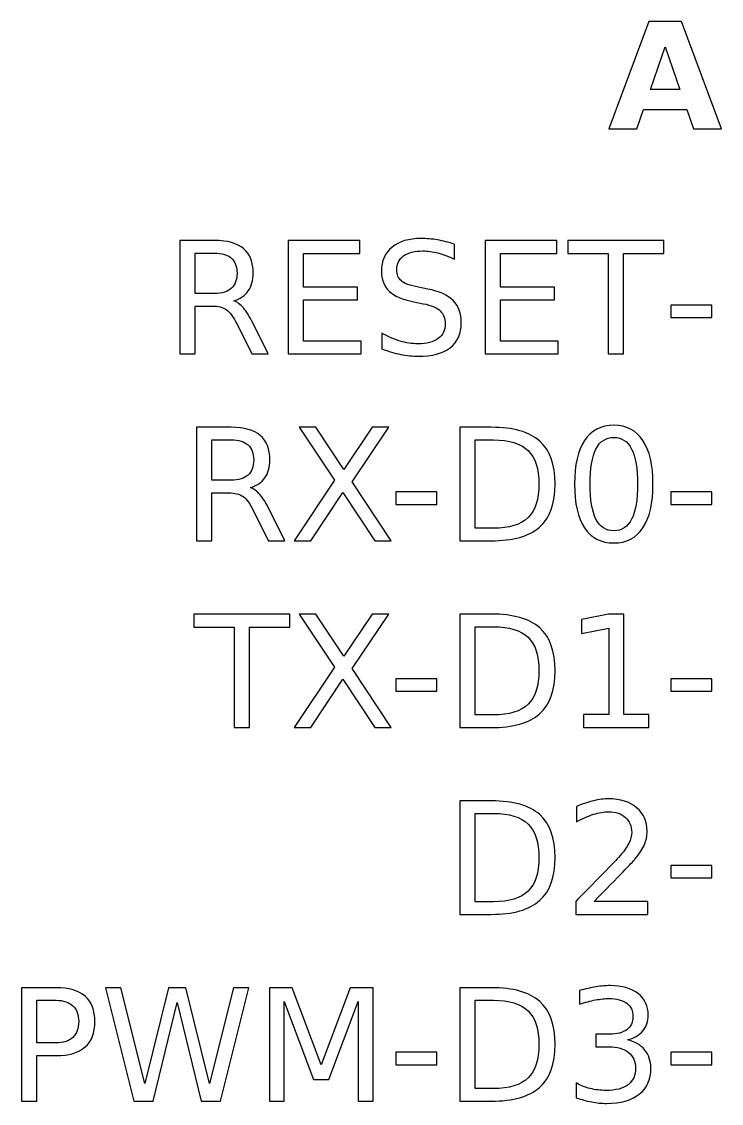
# Model space of a CAD drawing. Header units: centimetres. Extents: x -12.19 to -8.67, y -16.58 to -12.59.
# Drawn here: x -12.052 to -11.101, y -14.295 to -12.824 of the extents above; entities that cross this region are included whole.
import ezdxf

# ---------------------------------------------------------------- set-up
doc = ezdxf.new("R2010")
doc.units = ezdxf.units.CM
doc.header["$MEASUREMENT"] = 0
doc.layers.add('Layer 1', color=7, linetype='Continuous')

msp = doc.modelspace()

# ---------------------------------------------------------------- linework, layer by layer
at = {"layer": 'Layer 1', "color": 250}
for points, knots in [([(-11.14759, -12.94338), (-11.14759, -12.94338), (-11.20639, -12.94338), (-11.20639, -12.94338), (-11.20639, -12.94338), (-11.20639, -12.94338), (-11.21565, -12.96991), (-11.21565, -12.96991), (-11.21565, -12.96991), (-11.21565, -12.96991), (-11.25345, -12.96991), (-11.25345, -12.96991), (-11.25345, -12.96991), (-11.25345, -12.96991), (-11.19945, -12.82411), (-11.19945, -12.82411), (-11.19945, -12.82411), (-11.19945, -12.82411), (-11.15462, -12.82411), (-11.15462, -12.82411), (-11.15462, -12.82411), (-11.15462, -12.82411), (-11.10062, -12.96991), (-11.10062, -12.96991), (-11.10062, -12.96991), (-11.10062, -12.96991), (-11.13842, -12.96991), (-11.13842, -12.96991), (-11.13842, -12.96991), (-11.13842, -12.96991), (-11.14759, -12.94338), (-11.14759, -12.94338)], [0, 0, 0, 0, 0.125, 0.125, 0.125, 0.125, 0.25, 0.25, 0.25, 0.25, 0.375, 0.375, 0.375, 0.375, 0.5, 0.5, 0.5, 0.5, 0.625, 0.625, 0.625, 0.625, 0.75, 0.75, 0.75, 0.75, 0.875, 0.875, 0.875, 0.875, 1, 1, 1, 1]), ([(-11.19702, -12.91631), (-11.19702, -12.91631), (-11.15705, -12.91631), (-11.15705, -12.91631), (-11.15705, -12.91631), (-11.15705, -12.91631), (-11.17699, -12.85831), (-11.17699, -12.85831), (-11.17699, -12.85831), (-11.17699, -12.85831), (-11.19702, -12.91631), (-11.19702, -12.91631)], [0, 0, 0, 0, 0.3333333, 0.3333333, 0.3333333, 0.3333333, 0.6666667, 0.6666667, 0.6666667, 0.6666667, 1, 1, 1, 1]), ([(-11.46368, -13.12683), (-11.46368, -13.12683), (-11.46368, -13.14718), (-11.46368, -13.14718), (-11.46368, -13.14718), (-11.47161, -13.14337), (-11.47906, -13.14055), (-11.48611, -13.13868), (-11.48611, -13.13868), (-11.49313, -13.13681), (-11.49991, -13.1359), (-11.50643, -13.1359), (-11.50643, -13.1359), (-11.51783, -13.1359), (-11.52657, -13.13812), (-11.53274, -13.14253), (-11.53274, -13.14253), (-11.53891, -13.14694), (-11.54198, -13.15322), (-11.54198, -13.16133), (-11.54198, -13.16133), (-11.54198, -13.16817), (-11.53993, -13.17332), (-11.53584, -13.17678), (-11.53584, -13.17678), (-11.53176, -13.18027), (-11.52396, -13.1831), (-11.51253, -13.18521), (-11.51253, -13.18521), (-11.51253, -13.18521), (-11.49994, -13.18782), (-11.49994, -13.18782), (-11.49994, -13.18782), (-11.48435, -13.19075), (-11.47288, -13.19597), (-11.46548, -13.20345), (-11.46548, -13.20345), (-11.45807, -13.21093), (-11.45436, -13.22095), (-11.45436, -13.23347), (-11.45436, -13.23347), (-11.45436, -13.24843), (-11.45937, -13.25975), (-11.46939, -13.26748), (-11.46939, -13.26748), (-11.47941, -13.2752), (-11.49412, -13.27905), (-11.51345, -13.27905), (-11.51345, -13.27905), (-11.52075, -13.27905), (-11.52855, -13.27824), (-11.53676, -13.27658), (-11.53676, -13.27658), (-11.54498, -13.27492), (-11.55352, -13.27249), (-11.56234, -13.26924), (-11.56234, -13.26924), (-11.56234, -13.26924), (-11.56234, -13.24776), (-11.56234, -13.24776), (-11.56234, -13.24776), (-11.55387, -13.25252), (-11.54554, -13.25608), (-11.53743, -13.25852), (-11.53743, -13.25852), (-11.52933, -13.26092), (-11.52132, -13.26212), (-11.51345, -13.26212), (-11.51345, -13.26212), (-11.50156, -13.26212), (-11.49236, -13.25979), (-11.48587, -13.2551), (-11.48587, -13.2551), (-11.47941, -13.2504), (-11.47616, -13.24374), (-11.47616, -13.23502), (-11.47616, -13.23502), (-11.47616, -13.22747), (-11.47849, -13.22155), (-11.48315, -13.21728), (-11.48315, -13.21728), (-11.48781, -13.21298), (-11.49543, -13.2098), (-11.50604, -13.20765), (-11.50604, -13.20765), (-11.50604, -13.20765), (-11.51874, -13.20518), (-11.51874, -13.20518), (-11.51874, -13.20518), (-11.53429, -13.20207), (-11.54558, -13.19721), (-11.55253, -13.19061), (-11.55253, -13.19061), (-11.55948, -13.18398), (-11.56297, -13.17477), (-11.56297, -13.16299), (-11.56297, -13.16299), (-11.56297, -13.14934), (-11.55817, -13.13861), (-11.54854, -13.13075), (-11.54854, -13.13075), (-11.53895, -13.12288), (-11.52573, -13.11896), (-11.50883, -13.11896), (-11.50883, -13.11896), (-11.5016, -13.11896), (-11.49423, -13.11963), (-11.48671, -13.12094), (-11.48671, -13.12094), (-11.4792, -13.12224), (-11.47154, -13.12422), (-11.46368, -13.12683)], [0, 0, 0, 0, 0.0357143, 0.0357143, 0.0357143, 0.0357143, 0.0714286, 0.0714286, 0.0714286, 0.0714286, 0.1071429, 0.1071429, 0.1071429, 0.1071429, 0.1428571, 0.1428571, 0.1428571, 0.1428571, 0.1785714, 0.1785714, 0.1785714, 0.1785714, 0.2142857, 0.2142857, 0.2142857, 0.2142857, 0.25, 0.25, 0.25, 0.25, 0.2857143, 0.2857143, 0.2857143, 0.2857143, 0.3214286, 0.3214286, 0.3214286, 0.3214286, 0.3571429, 0.3571429, 0.3571429, 0.3571429, 0.3928571, 0.3928571, 0.3928571, 0.3928571, 0.4285714, 0.4285714, 0.4285714, 0.4285714, 0.4642857, 0.4642857, 0.4642857, 0.4642857, 0.5, 0.5, 0.5, 0.5, 0.5357143, 0.5357143, 0.5357143, 0.5357143, 0.5714286, 0.5714286, 0.5714286, 0.5714286, 0.6071429, 0.6071429, 0.6071429, 0.6071429, 0.6428571, 0.6428571, 0.6428571, 0.6428571, 0.6785714, 0.6785714, 0.6785714, 0.6785714, 0.7142857, 0.7142857, 0.7142857, 0.7142857, 0.75, 0.75, 0.75, 0.75, 0.7857143, 0.7857143, 0.7857143, 0.7857143, 0.8214286, 0.8214286, 0.8214286, 0.8214286, 0.8571429, 0.8571429, 0.8571429, 0.8571429, 0.8928571, 0.8928571, 0.8928571, 0.8928571, 0.9285714, 0.9285714, 0.9285714, 0.9285714, 0.9642857, 0.9642857, 0.9642857, 0.9642857, 1, 1, 1, 1]), ([(-11.76378, -13.2037), (-11.7593, -13.20521), (-11.75492, -13.20846), (-11.75069, -13.2134), (-11.75069, -13.2134), (-11.74646, -13.21837), (-11.74222, -13.22518), (-11.73796, -13.23386), (-11.73796, -13.23386), (-11.73796, -13.23386), (-11.71676, -13.27605), (-11.71676, -13.27605), (-11.71676, -13.27605), (-11.71676, -13.27605), (-11.73919, -13.27605), (-11.73919, -13.27605), (-11.73919, -13.27605), (-11.73919, -13.27605), (-11.75891, -13.23647), (-11.75891, -13.23647), (-11.75891, -13.23647), (-11.76403, -13.22613), (-11.76896, -13.21925), (-11.77376, -13.2159), (-11.77376, -13.2159), (-11.77852, -13.21252), (-11.78505, -13.21082), (-11.79334, -13.21082), (-11.79334, -13.21082), (-11.79334, -13.21082), (-11.81605, -13.21082), (-11.81605, -13.21082), (-11.81605, -13.21082), (-11.81605, -13.21082), (-11.81605, -13.27605), (-11.81605, -13.27605), (-11.81605, -13.27605), (-11.81605, -13.27605), (-11.83693, -13.27605), (-11.83693, -13.27605), (-11.83693, -13.27605), (-11.83693, -13.27605), (-11.83693, -13.12175), (-11.83693, -13.12175), (-11.83693, -13.12175), (-11.83693, -13.12175), (-11.78981, -13.12175), (-11.78981, -13.12175), (-11.78981, -13.12175), (-11.77217, -13.12175), (-11.75902, -13.12542), (-11.75034, -13.13279), (-11.75034, -13.13279), (-11.74166, -13.14016), (-11.73732, -13.15131), (-11.73732, -13.1662), (-11.73732, -13.1662), (-11.73732, -13.1759), (-11.73958, -13.18394), (-11.74409, -13.19036), (-11.74409, -13.19036), (-11.74861, -13.19678), (-11.75517, -13.20123), (-11.76378, -13.2037)], [0, 0, 0, 0, 0.0625, 0.0625, 0.0625, 0.0625, 0.125, 0.125, 0.125, 0.125, 0.1875, 0.1875, 0.1875, 0.1875, 0.25, 0.25, 0.25, 0.25, 0.3125, 0.3125, 0.3125, 0.3125, 0.375, 0.375, 0.375, 0.375, 0.4375, 0.4375, 0.4375, 0.4375, 0.5, 0.5, 0.5, 0.5, 0.5625, 0.5625, 0.5625, 0.5625, 0.625, 0.625, 0.625, 0.625, 0.6875, 0.6875, 0.6875, 0.6875, 0.75, 0.75, 0.75, 0.75, 0.8125, 0.8125, 0.8125, 0.8125, 0.875, 0.875, 0.875, 0.875, 0.9375, 0.9375, 0.9375, 0.9375, 1, 1, 1, 1]), ([(-11.68988, -13.12175), (-11.68988, -13.12175), (-11.59235, -13.12175), (-11.59235, -13.12175), (-11.59235, -13.12175), (-11.59235, -13.12175), (-11.59235, -13.13932), (-11.59235, -13.13932), (-11.59235, -13.13932), (-11.59235, -13.13932), (-11.669, -13.13932), (-11.669, -13.13932), (-11.669, -13.13932), (-11.669, -13.13932), (-11.669, -13.185), (-11.669, -13.185), (-11.669, -13.185), (-11.669, -13.185), (-11.59556, -13.185), (-11.59556, -13.185), (-11.59556, -13.185), (-11.59556, -13.185), (-11.59556, -13.20257), (-11.59556, -13.20257), (-11.59556, -13.20257), (-11.59556, -13.20257), (-11.669, -13.20257), (-11.669, -13.20257), (-11.669, -13.20257), (-11.669, -13.20257), (-11.669, -13.25848), (-11.669, -13.25848), (-11.669, -13.25848), (-11.669, -13.25848), (-11.59048, -13.25848), (-11.59048, -13.25848), (-11.59048, -13.25848), (-11.59048, -13.25848), (-11.59048, -13.27605), (-11.59048, -13.27605), (-11.59048, -13.27605), (-11.59048, -13.27605), (-11.68988, -13.27605), (-11.68988, -13.27605), (-11.68988, -13.27605), (-11.68988, -13.27605), (-11.68988, -13.12175), (-11.68988, -13.12175)], [0, 0, 0, 0, 0.0833333, 0.0833333, 0.0833333, 0.0833333, 0.1666667, 0.1666667, 0.1666667, 0.1666667, 0.25, 0.25, 0.25, 0.25, 0.3333333, 0.3333333, 0.3333333, 0.3333333, 0.4166667, 0.4166667, 0.4166667, 0.4166667, 0.5, 0.5, 0.5, 0.5, 0.5833333, 0.5833333, 0.5833333, 0.5833333, 0.6666667, 0.6666667, 0.6666667, 0.6666667, 0.75, 0.75, 0.75, 0.75, 0.8333333, 0.8333333, 0.8333333, 0.8333333, 0.9166667, 0.9166667, 0.9166667, 0.9166667, 1, 1, 1, 1]), ([(-11.42181, -13.12175), (-11.42181, -13.12175), (-11.32428, -13.12175), (-11.32428, -13.12175), (-11.32428, -13.12175), (-11.32428, -13.12175), (-11.32428, -13.13932), (-11.32428, -13.13932), (-11.32428, -13.13932), (-11.32428, -13.13932), (-11.40093, -13.13932), (-11.40093, -13.13932), (-11.40093, -13.13932), (-11.40093, -13.13932), (-11.40093, -13.185), (-11.40093, -13.185), (-11.40093, -13.185), (-11.40093, -13.185), (-11.32749, -13.185), (-11.32749, -13.185), (-11.32749, -13.185), (-11.32749, -13.185), (-11.32749, -13.20257), (-11.32749, -13.20257), (-11.32749, -13.20257), (-11.32749, -13.20257), (-11.40093, -13.20257), (-11.40093, -13.20257), (-11.40093, -13.20257), (-11.40093, -13.20257), (-11.40093, -13.25848), (-11.40093, -13.25848), (-11.40093, -13.25848), (-11.40093, -13.25848), (-11.32241, -13.25848), (-11.32241, -13.25848), (-11.32241, -13.25848), (-11.32241, -13.25848), (-11.32241, -13.27605), (-11.32241, -13.27605), (-11.32241, -13.27605), (-11.32241, -13.27605), (-11.42181, -13.27605), (-11.42181, -13.27605), (-11.42181, -13.27605), (-11.42181, -13.27605), (-11.42181, -13.12175), (-11.42181, -13.12175)], [0, 0, 0, 0, 0.0833333, 0.0833333, 0.0833333, 0.0833333, 0.1666667, 0.1666667, 0.1666667, 0.1666667, 0.25, 0.25, 0.25, 0.25, 0.3333333, 0.3333333, 0.3333333, 0.3333333, 0.4166667, 0.4166667, 0.4166667, 0.4166667, 0.5, 0.5, 0.5, 0.5, 0.5833333, 0.5833333, 0.5833333, 0.5833333, 0.6666667, 0.6666667, 0.6666667, 0.6666667, 0.75, 0.75, 0.75, 0.75, 0.8333333, 0.8333333, 0.8333333, 0.8333333, 0.9166667, 0.9166667, 0.9166667, 0.9166667, 1, 1, 1, 1]), ([(-11.3095, -13.12175), (-11.3095, -13.12175), (-11.17896, -13.12175), (-11.17896, -13.12175), (-11.17896, -13.12175), (-11.17896, -13.12175), (-11.17896, -13.13932), (-11.17896, -13.13932), (-11.17896, -13.13932), (-11.17896, -13.13932), (-11.23374, -13.13932), (-11.23374, -13.13932), (-11.23374, -13.13932), (-11.23374, -13.13932), (-11.23374, -13.27605), (-11.23374, -13.27605), (-11.23374, -13.27605), (-11.23374, -13.27605), (-11.25473, -13.27605), (-11.25473, -13.27605), (-11.25473, -13.27605), (-11.25473, -13.27605), (-11.25473, -13.13932), (-11.25473, -13.13932), (-11.25473, -13.13932), (-11.25473, -13.13932), (-11.3095, -13.13932), (-11.3095, -13.13932), (-11.3095, -13.13932), (-11.3095, -13.13932), (-11.3095, -13.12175), (-11.3095, -13.12175)], [0, 0, 0, 0, 0.125, 0.125, 0.125, 0.125, 0.25, 0.25, 0.25, 0.25, 0.375, 0.375, 0.375, 0.375, 0.5, 0.5, 0.5, 0.5, 0.625, 0.625, 0.625, 0.625, 0.75, 0.75, 0.75, 0.75, 0.875, 0.875, 0.875, 0.875, 1, 1, 1, 1]), ([(-11.81605, -13.13889), (-11.81605, -13.13889), (-11.81605, -13.19368), (-11.81605, -13.19368), (-11.81605, -13.19368), (-11.81605, -13.19368), (-11.78981, -13.19368), (-11.78981, -13.19368), (-11.78981, -13.19368), (-11.77976, -13.19368), (-11.77217, -13.19135), (-11.76702, -13.18669), (-11.76702, -13.18669), (-11.76191, -13.18204), (-11.75933, -13.17519), (-11.75933, -13.1662), (-11.75933, -13.1662), (-11.75933, -13.15717), (-11.76191, -13.15036), (-11.76702, -13.14577), (-11.76702, -13.14577), (-11.77217, -13.14119), (-11.77976, -13.13889), (-11.78981, -13.13889), (-11.78981, -13.13889), (-11.78981, -13.13889), (-11.81605, -13.13889), (-11.81605, -13.13889)], [0, 0, 0, 0, 0.1428571, 0.1428571, 0.1428571, 0.1428571, 0.2857143, 0.2857143, 0.2857143, 0.2857143, 0.4285714, 0.4285714, 0.4285714, 0.4285714, 0.5714286, 0.5714286, 0.5714286, 0.5714286, 0.7142857, 0.7142857, 0.7142857, 0.7142857, 0.8571429, 0.8571429, 0.8571429, 0.8571429, 1, 1, 1, 1]), ([(-11.16926, -13.20962), (-11.16926, -13.20962), (-11.11357, -13.20962), (-11.11357, -13.20962), (-11.11357, -13.20962), (-11.11357, -13.20962), (-11.11357, -13.22656), (-11.11357, -13.22656), (-11.11357, -13.22656), (-11.11357, -13.22656), (-11.16926, -13.22656), (-11.16926, -13.22656), (-11.16926, -13.22656), (-11.16926, -13.22656), (-11.16926, -13.20962), (-11.16926, -13.20962)], [0, 0, 0, 0, 0.25, 0.25, 0.25, 0.25, 0.5, 0.5, 0.5, 0.5, 0.75, 0.75, 0.75, 0.75, 1, 1, 1, 1]), ([(-11.74113, -13.4577), (-11.73665, -13.45921), (-11.73227, -13.46246), (-11.72804, -13.4674), (-11.72804, -13.4674), (-11.72381, -13.47237), (-11.71957, -13.47918), (-11.71531, -13.48786), (-11.71531, -13.48786), (-11.71531, -13.48786), (-11.69411, -13.53005), (-11.69411, -13.53005), (-11.69411, -13.53005), (-11.69411, -13.53005), (-11.71654, -13.53005), (-11.71654, -13.53005), (-11.71654, -13.53005), (-11.71654, -13.53005), (-11.73626, -13.49047), (-11.73626, -13.49047), (-11.73626, -13.49047), (-11.74138, -13.48013), (-11.74631, -13.47325), (-11.75111, -13.4699), (-11.75111, -13.4699), (-11.75587, -13.46652), (-11.7624, -13.46482), (-11.77069, -13.46482), (-11.77069, -13.46482), (-11.77069, -13.46482), (-11.7934, -13.46482), (-11.7934, -13.46482), (-11.7934, -13.46482), (-11.7934, -13.46482), (-11.7934, -13.53005), (-11.7934, -13.53005), (-11.7934, -13.53005), (-11.7934, -13.53005), (-11.81428, -13.53005), (-11.81428, -13.53005), (-11.81428, -13.53005), (-11.81428, -13.53005), (-11.81428, -13.37575), (-11.81428, -13.37575), (-11.81428, -13.37575), (-11.81428, -13.37575), (-11.76716, -13.37575), (-11.76716, -13.37575), (-11.76716, -13.37575), (-11.74952, -13.37575), (-11.73637, -13.37942), (-11.72769, -13.38679), (-11.72769, -13.38679), (-11.71901, -13.39416), (-11.71467, -13.40531), (-11.71467, -13.4202), (-11.71467, -13.4202), (-11.71467, -13.4299), (-11.71693, -13.43794), (-11.72144, -13.44436), (-11.72144, -13.44436), (-11.72596, -13.45078), (-11.73252, -13.45523), (-11.74113, -13.4577)], [0, 0, 0, 0, 0.0625, 0.0625, 0.0625, 0.0625, 0.125, 0.125, 0.125, 0.125, 0.1875, 0.1875, 0.1875, 0.1875, 0.25, 0.25, 0.25, 0.25, 0.3125, 0.3125, 0.3125, 0.3125, 0.375, 0.375, 0.375, 0.375, 0.4375, 0.4375, 0.4375, 0.4375, 0.5, 0.5, 0.5, 0.5, 0.5625, 0.5625, 0.5625, 0.5625, 0.625, 0.625, 0.625, 0.625, 0.6875, 0.6875, 0.6875, 0.6875, 0.75, 0.75, 0.75, 0.75, 0.8125, 0.8125, 0.8125, 0.8125, 0.875, 0.875, 0.875, 0.875, 0.9375, 0.9375, 0.9375, 0.9375, 1, 1, 1, 1]), ([(-11.67468, -13.37575), (-11.67468, -13.37575), (-11.65224, -13.37575), (-11.65224, -13.37575), (-11.65224, -13.37575), (-11.65224, -13.37575), (-11.6139, -13.43311), (-11.6139, -13.43311), (-11.6139, -13.43311), (-11.6139, -13.43311), (-11.57538, -13.37575), (-11.57538, -13.37575), (-11.57538, -13.37575), (-11.57538, -13.37575), (-11.55295, -13.37575), (-11.55295, -13.37575), (-11.55295, -13.37575), (-11.55295, -13.37575), (-11.60254, -13.44987), (-11.60254, -13.44987), (-11.60254, -13.44987), (-11.60254, -13.44987), (-11.54964, -13.53005), (-11.54964, -13.53005), (-11.54964, -13.53005), (-11.54964, -13.53005), (-11.57207, -13.53005), (-11.57207, -13.53005), (-11.57207, -13.53005), (-11.57207, -13.53005), (-11.61546, -13.46444), (-11.61546, -13.46444), (-11.61546, -13.46444), (-11.61546, -13.46444), (-11.65915, -13.53005), (-11.65915, -13.53005), (-11.65915, -13.53005), (-11.65915, -13.53005), (-11.6817, -13.53005), (-11.6817, -13.53005), (-11.6817, -13.53005), (-11.6817, -13.53005), (-11.62664, -13.44768), (-11.62664, -13.44768), (-11.62664, -13.44768), (-11.62664, -13.44768), (-11.67468, -13.37575), (-11.67468, -13.37575)], [0, 0, 0, 0, 0.0833333, 0.0833333, 0.0833333, 0.0833333, 0.1666667, 0.1666667, 0.1666667, 0.1666667, 0.25, 0.25, 0.25, 0.25, 0.3333333, 0.3333333, 0.3333333, 0.3333333, 0.4166667, 0.4166667, 0.4166667, 0.4166667, 0.5, 0.5, 0.5, 0.5, 0.5833333, 0.5833333, 0.5833333, 0.5833333, 0.6666667, 0.6666667, 0.6666667, 0.6666667, 0.75, 0.75, 0.75, 0.75, 0.8333333, 0.8333333, 0.8333333, 0.8333333, 0.9166667, 0.9166667, 0.9166667, 0.9166667, 1, 1, 1, 1]), ([(-11.45641, -13.37575), (-11.45641, -13.37575), (-11.41353, -13.37575), (-11.41353, -13.37575), (-11.41353, -13.37575), (-11.38361, -13.37575), (-11.36167, -13.38196), (-11.3477, -13.39441), (-11.3477, -13.39441), (-11.3337, -13.40683), (-11.32672, -13.4263), (-11.32672, -13.45276), (-11.32672, -13.45276), (-11.32672, -13.47936), (-11.33374, -13.49887), (-11.34781, -13.51135), (-11.34781, -13.51135), (-11.36185, -13.52381), (-11.38375, -13.53005), (-11.41353, -13.53005), (-11.41353, -13.53005), (-11.41353, -13.53005), (-11.45641, -13.53005), (-11.45641, -13.53005), (-11.45641, -13.53005), (-11.45641, -13.53005), (-11.45641, -13.37575), (-11.45641, -13.37575)], [0, 0, 0, 0, 0.1428571, 0.1428571, 0.1428571, 0.1428571, 0.2857143, 0.2857143, 0.2857143, 0.2857143, 0.4285714, 0.4285714, 0.4285714, 0.4285714, 0.5714286, 0.5714286, 0.5714286, 0.5714286, 0.7142857, 0.7142857, 0.7142857, 0.7142857, 0.8571429, 0.8571429, 0.8571429, 0.8571429, 1, 1, 1, 1]), ([(-11.24693, -13.37296), (-11.22965, -13.37296), (-11.21645, -13.37981), (-11.20732, -13.39349), (-11.20732, -13.39349), (-11.19818, -13.40715), (-11.19363, -13.42701), (-11.19363, -13.45304), (-11.19363, -13.45304), (-11.19363, -13.47904), (-11.19818, -13.49887), (-11.20732, -13.51252), (-11.20732, -13.51252), (-11.21645, -13.5262), (-11.22965, -13.53305), (-11.24693, -13.53305), (-11.24693, -13.53305), (-11.26425, -13.53305), (-11.27744, -13.5262), (-11.28657, -13.51252), (-11.28657, -13.51252), (-11.29571, -13.49887), (-11.30026, -13.47904), (-11.30026, -13.45304), (-11.30026, -13.45304), (-11.30026, -13.42701), (-11.29571, -13.40715), (-11.28657, -13.39349), (-11.28657, -13.39349), (-11.27744, -13.37981), (-11.26425, -13.37296), (-11.24693, -13.37296)], [0, 0, 0, 0, 0.125, 0.125, 0.125, 0.125, 0.25, 0.25, 0.25, 0.25, 0.375, 0.375, 0.375, 0.375, 0.5, 0.5, 0.5, 0.5, 0.625, 0.625, 0.625, 0.625, 0.75, 0.75, 0.75, 0.75, 0.875, 0.875, 0.875, 0.875, 1, 1, 1, 1]), ([(-11.7934, -13.39289), (-11.7934, -13.39289), (-11.7934, -13.44768), (-11.7934, -13.44768), (-11.7934, -13.44768), (-11.7934, -13.44768), (-11.76716, -13.44768), (-11.76716, -13.44768), (-11.76716, -13.44768), (-11.75711, -13.44768), (-11.74952, -13.44535), (-11.74437, -13.44069), (-11.74437, -13.44069), (-11.73926, -13.43604), (-11.73668, -13.42919), (-11.73668, -13.4202), (-11.73668, -13.4202), (-11.73668, -13.41117), (-11.73926, -13.40436), (-11.74437, -13.39977), (-11.74437, -13.39977), (-11.74952, -13.39519), (-11.75711, -13.39289), (-11.76716, -13.39289), (-11.76716, -13.39289), (-11.76716, -13.39289), (-11.7934, -13.39289), (-11.7934, -13.39289)], [0, 0, 0, 0, 0.1428571, 0.1428571, 0.1428571, 0.1428571, 0.2857143, 0.2857143, 0.2857143, 0.2857143, 0.4285714, 0.4285714, 0.4285714, 0.4285714, 0.5714286, 0.5714286, 0.5714286, 0.5714286, 0.7142857, 0.7142857, 0.7142857, 0.7142857, 0.8571429, 0.8571429, 0.8571429, 0.8571429, 1, 1, 1, 1]), ([(-11.43553, -13.39289), (-11.43553, -13.39289), (-11.43553, -13.51291), (-11.43553, -13.51291), (-11.43553, -13.51291), (-11.43553, -13.51291), (-11.41032, -13.51291), (-11.41032, -13.51291), (-11.41032, -13.51291), (-11.38904, -13.51291), (-11.37345, -13.50807), (-11.36354, -13.49844), (-11.36354, -13.49844), (-11.35366, -13.48878), (-11.34872, -13.47357), (-11.34872, -13.45276), (-11.34872, -13.45276), (-11.34872, -13.43209), (-11.35366, -13.41692), (-11.36354, -13.40732), (-11.36354, -13.40732), (-11.37345, -13.39769), (-11.38904, -13.39289), (-11.41032, -13.39289), (-11.41032, -13.39289), (-11.41032, -13.39289), (-11.43553, -13.39289), (-11.43553, -13.39289)], [0, 0, 0, 0, 0.1428571, 0.1428571, 0.1428571, 0.1428571, 0.2857143, 0.2857143, 0.2857143, 0.2857143, 0.4285714, 0.4285714, 0.4285714, 0.4285714, 0.5714286, 0.5714286, 0.5714286, 0.5714286, 0.7142857, 0.7142857, 0.7142857, 0.7142857, 0.8571429, 0.8571429, 0.8571429, 0.8571429, 1, 1, 1, 1]), ([(-11.24693, -13.38951), (-11.25769, -13.38951), (-11.26577, -13.3948), (-11.27116, -13.40538), (-11.27116, -13.40538), (-11.27655, -13.41593), (-11.27927, -13.43184), (-11.27927, -13.45304), (-11.27927, -13.45304), (-11.27927, -13.47421), (-11.27655, -13.49008), (-11.27116, -13.50063), (-11.27116, -13.50063), (-11.26577, -13.51121), (-11.25769, -13.5165), (-11.24693, -13.5165), (-11.24693, -13.5165), (-11.23614, -13.5165), (-11.22802, -13.51121), (-11.22263, -13.50063), (-11.22263, -13.50063), (-11.21723, -13.49008), (-11.21451, -13.47421), (-11.21451, -13.45304), (-11.21451, -13.45304), (-11.21451, -13.43184), (-11.21723, -13.41593), (-11.22263, -13.40538), (-11.22263, -13.40538), (-11.22802, -13.3948), (-11.23614, -13.38951), (-11.24693, -13.38951)], [0, 0, 0, 0, 0.125, 0.125, 0.125, 0.125, 0.25, 0.25, 0.25, 0.25, 0.375, 0.375, 0.375, 0.375, 0.5, 0.5, 0.5, 0.5, 0.625, 0.625, 0.625, 0.625, 0.75, 0.75, 0.75, 0.75, 0.875, 0.875, 0.875, 0.875, 1, 1, 1, 1]), ([(-11.54322, -13.46362), (-11.54322, -13.46362), (-11.48753, -13.46362), (-11.48753, -13.46362), (-11.48753, -13.46362), (-11.48753, -13.46362), (-11.48753, -13.48056), (-11.48753, -13.48056), (-11.48753, -13.48056), (-11.48753, -13.48056), (-11.54322, -13.48056), (-11.54322, -13.48056), (-11.54322, -13.48056), (-11.54322, -13.48056), (-11.54322, -13.46362), (-11.54322, -13.46362)], [0, 0, 0, 0, 0.25, 0.25, 0.25, 0.25, 0.5, 0.5, 0.5, 0.5, 0.75, 0.75, 0.75, 0.75, 1, 1, 1, 1]), ([(-11.16926, -13.46362), (-11.16926, -13.46362), (-11.11357, -13.46362), (-11.11357, -13.46362), (-11.11357, -13.46362), (-11.11357, -13.46362), (-11.11357, -13.48056), (-11.11357, -13.48056), (-11.11357, -13.48056), (-11.11357, -13.48056), (-11.16926, -13.48056), (-11.16926, -13.48056), (-11.16926, -13.48056), (-11.16926, -13.48056), (-11.16926, -13.46362), (-11.16926, -13.46362)], [0, 0, 0, 0, 0.25, 0.25, 0.25, 0.25, 0.5, 0.5, 0.5, 0.5, 0.75, 0.75, 0.75, 0.75, 1, 1, 1, 1]), ([(-11.81792, -13.62975), (-11.81792, -13.62975), (-11.68738, -13.62975), (-11.68738, -13.62975), (-11.68738, -13.62975), (-11.68738, -13.62975), (-11.68738, -13.64732), (-11.68738, -13.64732), (-11.68738, -13.64732), (-11.68738, -13.64732), (-11.74216, -13.64732), (-11.74216, -13.64732), (-11.74216, -13.64732), (-11.74216, -13.64732), (-11.74216, -13.78405), (-11.74216, -13.78405), (-11.74216, -13.78405), (-11.74216, -13.78405), (-11.76315, -13.78405), (-11.76315, -13.78405), (-11.76315, -13.78405), (-11.76315, -13.78405), (-11.76315, -13.64732), (-11.76315, -13.64732), (-11.76315, -13.64732), (-11.76315, -13.64732), (-11.81792, -13.64732), (-11.81792, -13.64732), (-11.81792, -13.64732), (-11.81792, -13.64732), (-11.81792, -13.62975), (-11.81792, -13.62975)], [0, 0, 0, 0, 0.125, 0.125, 0.125, 0.125, 0.25, 0.25, 0.25, 0.25, 0.375, 0.375, 0.375, 0.375, 0.5, 0.5, 0.5, 0.5, 0.625, 0.625, 0.625, 0.625, 0.75, 0.75, 0.75, 0.75, 0.875, 0.875, 0.875, 0.875, 1, 1, 1, 1]), ([(-11.67468, -13.62975), (-11.67468, -13.62975), (-11.65224, -13.62975), (-11.65224, -13.62975), (-11.65224, -13.62975), (-11.65224, -13.62975), (-11.6139, -13.68711), (-11.6139, -13.68711), (-11.6139, -13.68711), (-11.6139, -13.68711), (-11.57538, -13.62975), (-11.57538, -13.62975), (-11.57538, -13.62975), (-11.57538, -13.62975), (-11.55295, -13.62975), (-11.55295, -13.62975), (-11.55295, -13.62975), (-11.55295, -13.62975), (-11.60254, -13.70387), (-11.60254, -13.70387), (-11.60254, -13.70387), (-11.60254, -13.70387), (-11.54964, -13.78405), (-11.54964, -13.78405), (-11.54964, -13.78405), (-11.54964, -13.78405), (-11.57207, -13.78405), (-11.57207, -13.78405), (-11.57207, -13.78405), (-11.57207, -13.78405), (-11.61546, -13.71844), (-11.61546, -13.71844), (-11.61546, -13.71844), (-11.61546, -13.71844), (-11.65915, -13.78405), (-11.65915, -13.78405), (-11.65915, -13.78405), (-11.65915, -13.78405), (-11.6817, -13.78405), (-11.6817, -13.78405), (-11.6817, -13.78405), (-11.6817, -13.78405), (-11.62664, -13.70168), (-11.62664, -13.70168), (-11.62664, -13.70168), (-11.62664, -13.70168), (-11.67468, -13.62975), (-11.67468, -13.62975)], [0, 0, 0, 0, 0.0833333, 0.0833333, 0.0833333, 0.0833333, 0.1666667, 0.1666667, 0.1666667, 0.1666667, 0.25, 0.25, 0.25, 0.25, 0.3333333, 0.3333333, 0.3333333, 0.3333333, 0.4166667, 0.4166667, 0.4166667, 0.4166667, 0.5, 0.5, 0.5, 0.5, 0.5833333, 0.5833333, 0.5833333, 0.5833333, 0.6666667, 0.6666667, 0.6666667, 0.6666667, 0.75, 0.75, 0.75, 0.75, 0.8333333, 0.8333333, 0.8333333, 0.8333333, 0.9166667, 0.9166667, 0.9166667, 0.9166667, 1, 1, 1, 1]), ([(-11.45641, -13.62975), (-11.45641, -13.62975), (-11.41353, -13.62975), (-11.41353, -13.62975), (-11.41353, -13.62975), (-11.38361, -13.62975), (-11.36167, -13.63596), (-11.3477, -13.64841), (-11.3477, -13.64841), (-11.3337, -13.66083), (-11.32672, -13.6803), (-11.32672, -13.70676), (-11.32672, -13.70676), (-11.32672, -13.73336), (-11.33374, -13.75287), (-11.34781, -13.76535), (-11.34781, -13.76535), (-11.36185, -13.77781), (-11.38375, -13.78405), (-11.41353, -13.78405), (-11.41353, -13.78405), (-11.41353, -13.78405), (-11.45641, -13.78405), (-11.45641, -13.78405), (-11.45641, -13.78405), (-11.45641, -13.78405), (-11.45641, -13.62975), (-11.45641, -13.62975)], [0, 0, 0, 0, 0.1428571, 0.1428571, 0.1428571, 0.1428571, 0.2857143, 0.2857143, 0.2857143, 0.2857143, 0.4285714, 0.4285714, 0.4285714, 0.4285714, 0.5714286, 0.5714286, 0.5714286, 0.5714286, 0.7142857, 0.7142857, 0.7142857, 0.7142857, 0.8571429, 0.8571429, 0.8571429, 0.8571429, 1, 1, 1, 1]), ([(-11.28798, -13.76648), (-11.28798, -13.76648), (-11.25388, -13.76648), (-11.25388, -13.76648), (-11.25388, -13.76648), (-11.25388, -13.76648), (-11.25388, -13.64876), (-11.25388, -13.64876), (-11.25388, -13.64876), (-11.25388, -13.64876), (-11.29098, -13.65621), (-11.29098, -13.65621), (-11.29098, -13.65621), (-11.29098, -13.65621), (-11.29098, -13.63719), (-11.29098, -13.63719), (-11.29098, -13.63719), (-11.29098, -13.63719), (-11.25409, -13.62975), (-11.25409, -13.62975), (-11.25409, -13.62975), (-11.25409, -13.62975), (-11.23321, -13.62975), (-11.23321, -13.62975), (-11.23321, -13.62975), (-11.23321, -13.62975), (-11.23321, -13.76648), (-11.23321, -13.76648), (-11.23321, -13.76648), (-11.23321, -13.76648), (-11.1991, -13.76648), (-11.1991, -13.76648), (-11.1991, -13.76648), (-11.1991, -13.76648), (-11.1991, -13.78405), (-11.1991, -13.78405), (-11.1991, -13.78405), (-11.1991, -13.78405), (-11.28798, -13.78405), (-11.28798, -13.78405), (-11.28798, -13.78405), (-11.28798, -13.78405), (-11.28798, -13.76648), (-11.28798, -13.76648)], [0, 0, 0, 0, 0.0909091, 0.0909091, 0.0909091, 0.0909091, 0.1818182, 0.1818182, 0.1818182, 0.1818182, 0.2727273, 0.2727273, 0.2727273, 0.2727273, 0.3636364, 0.3636364, 0.3636364, 0.3636364, 0.4545455, 0.4545455, 0.4545455, 0.4545455, 0.5454545, 0.5454545, 0.5454545, 0.5454545, 0.6363636, 0.6363636, 0.6363636, 0.6363636, 0.7272727, 0.7272727, 0.7272727, 0.7272727, 0.8181818, 0.8181818, 0.8181818, 0.8181818, 0.9090909, 0.9090909, 0.9090909, 0.9090909, 1, 1, 1, 1]), ([(-11.43553, -13.64689), (-11.43553, -13.64689), (-11.43553, -13.76691), (-11.43553, -13.76691), (-11.43553, -13.76691), (-11.43553, -13.76691), (-11.41032, -13.76691), (-11.41032, -13.76691), (-11.41032, -13.76691), (-11.38904, -13.76691), (-11.37345, -13.76207), (-11.36354, -13.75244), (-11.36354, -13.75244), (-11.35366, -13.74278), (-11.34872, -13.72757), (-11.34872, -13.70676), (-11.34872, -13.70676), (-11.34872, -13.68609), (-11.35366, -13.67092), (-11.36354, -13.66132), (-11.36354, -13.66132), (-11.37345, -13.65169), (-11.38904, -13.64689), (-11.41032, -13.64689), (-11.41032, -13.64689), (-11.41032, -13.64689), (-11.43553, -13.64689), (-11.43553, -13.64689)], [0, 0, 0, 0, 0.1428571, 0.1428571, 0.1428571, 0.1428571, 0.2857143, 0.2857143, 0.2857143, 0.2857143, 0.4285714, 0.4285714, 0.4285714, 0.4285714, 0.5714286, 0.5714286, 0.5714286, 0.5714286, 0.7142857, 0.7142857, 0.7142857, 0.7142857, 0.8571429, 0.8571429, 0.8571429, 0.8571429, 1, 1, 1, 1]), ([(-11.54322, -13.71762), (-11.54322, -13.71762), (-11.48753, -13.71762), (-11.48753, -13.71762), (-11.48753, -13.71762), (-11.48753, -13.71762), (-11.48753, -13.73456), (-11.48753, -13.73456), (-11.48753, -13.73456), (-11.48753, -13.73456), (-11.54322, -13.73456), (-11.54322, -13.73456), (-11.54322, -13.73456), (-11.54322, -13.73456), (-11.54322, -13.71762), (-11.54322, -13.71762)], [0, 0, 0, 0, 0.25, 0.25, 0.25, 0.25, 0.5, 0.5, 0.5, 0.5, 0.75, 0.75, 0.75, 0.75, 1, 1, 1, 1]), ([(-11.16926, -13.71762), (-11.16926, -13.71762), (-11.11357, -13.71762), (-11.11357, -13.71762), (-11.11357, -13.71762), (-11.11357, -13.71762), (-11.11357, -13.73456), (-11.11357, -13.73456), (-11.11357, -13.73456), (-11.11357, -13.73456), (-11.16926, -13.73456), (-11.16926, -13.73456), (-11.16926, -13.73456), (-11.16926, -13.73456), (-11.16926, -13.71762), (-11.16926, -13.71762)], [0, 0, 0, 0, 0.25, 0.25, 0.25, 0.25, 0.5, 0.5, 0.5, 0.5, 0.75, 0.75, 0.75, 0.75, 1, 1, 1, 1]), ([(-11.45641, -13.88375), (-11.45641, -13.88375), (-11.41353, -13.88375), (-11.41353, -13.88375), (-11.41353, -13.88375), (-11.38361, -13.88375), (-11.36167, -13.88996), (-11.3477, -13.90241), (-11.3477, -13.90241), (-11.3337, -13.91483), (-11.32672, -13.9343), (-11.32672, -13.96076), (-11.32672, -13.96076), (-11.32672, -13.98736), (-11.33374, -14.00687), (-11.34781, -14.01935), (-11.34781, -14.01935), (-11.36185, -14.03181), (-11.38375, -14.03805), (-11.41353, -14.03805), (-11.41353, -14.03805), (-11.41353, -14.03805), (-11.45641, -14.03805), (-11.45641, -14.03805), (-11.45641, -14.03805), (-11.45641, -14.03805), (-11.45641, -13.88375), (-11.45641, -13.88375)], [0, 0, 0, 0, 0.1428571, 0.1428571, 0.1428571, 0.1428571, 0.2857143, 0.2857143, 0.2857143, 0.2857143, 0.4285714, 0.4285714, 0.4285714, 0.4285714, 0.5714286, 0.5714286, 0.5714286, 0.5714286, 0.7142857, 0.7142857, 0.7142857, 0.7142857, 0.8571429, 0.8571429, 0.8571429, 0.8571429, 1, 1, 1, 1]), ([(-11.27363, -14.02048), (-11.27363, -14.02048), (-11.20079, -14.02048), (-11.20079, -14.02048), (-11.20079, -14.02048), (-11.20079, -14.02048), (-11.20079, -14.03805), (-11.20079, -14.03805), (-11.20079, -14.03805), (-11.20079, -14.03805), (-11.29874, -14.03805), (-11.29874, -14.03805), (-11.29874, -14.03805), (-11.29874, -14.03805), (-11.29874, -14.02048), (-11.29874, -14.02048), (-11.29874, -14.02048), (-11.29081, -14.0123), (-11.28001, -14.00129), (-11.26637, -13.98746), (-11.26637, -13.98746), (-11.25268, -13.97363), (-11.24407, -13.96475), (-11.24058, -13.96076), (-11.24058, -13.96076), (-11.23388, -13.95324), (-11.22922, -13.9469), (-11.22658, -13.94167), (-11.22658, -13.94167), (-11.22393, -13.93649), (-11.22259, -13.93137), (-11.22259, -13.92633), (-11.22259, -13.92633), (-11.22259, -13.91814), (-11.22548, -13.91144), (-11.23123, -13.90629), (-11.23123, -13.90629), (-11.23698, -13.90111), (-11.24446, -13.89853), (-11.25371, -13.89853), (-11.25371, -13.89853), (-11.26023, -13.89853), (-11.26715, -13.89966), (-11.2744, -13.90195), (-11.2744, -13.90195), (-11.28167, -13.90421), (-11.28947, -13.90767), (-11.29772, -13.91229), (-11.29772, -13.91229), (-11.29772, -13.91229), (-11.29772, -13.89119), (-11.29772, -13.89119), (-11.29772, -13.89119), (-11.28932, -13.88781), (-11.28146, -13.88527), (-11.27416, -13.88354), (-11.27416, -13.88354), (-11.26686, -13.88181), (-11.26016, -13.88096), (-11.25409, -13.88096), (-11.25409, -13.88096), (-11.23811, -13.88096), (-11.22538, -13.88495), (-11.21585, -13.89296), (-11.21585, -13.89296), (-11.20636, -13.90093), (-11.2016, -13.91162), (-11.2016, -13.92499), (-11.2016, -13.92499), (-11.2016, -13.93134), (-11.2028, -13.93734), (-11.20516, -13.94301), (-11.20516, -13.94301), (-11.20753, -13.94869), (-11.21187, -13.9554), (-11.21815, -13.96312), (-11.21815, -13.96312), (-11.21987, -13.96513), (-11.22534, -13.97088), (-11.23459, -13.98044), (-11.23459, -13.98044), (-11.24379, -13.98997), (-11.25684, -14.00334), (-11.27363, -14.02048)], [0, 0, 0, 0, 0.047619, 0.047619, 0.047619, 0.047619, 0.0952381, 0.0952381, 0.0952381, 0.0952381, 0.1428571, 0.1428571, 0.1428571, 0.1428571, 0.1904762, 0.1904762, 0.1904762, 0.1904762, 0.2380952, 0.2380952, 0.2380952, 0.2380952, 0.2857143, 0.2857143, 0.2857143, 0.2857143, 0.3333333, 0.3333333, 0.3333333, 0.3333333, 0.3809524, 0.3809524, 0.3809524, 0.3809524, 0.4285714, 0.4285714, 0.4285714, 0.4285714, 0.4761905, 0.4761905, 0.4761905, 0.4761905, 0.5238095, 0.5238095, 0.5238095, 0.5238095, 0.5714286, 0.5714286, 0.5714286, 0.5714286, 0.6190476, 0.6190476, 0.6190476, 0.6190476, 0.6666667, 0.6666667, 0.6666667, 0.6666667, 0.7142857, 0.7142857, 0.7142857, 0.7142857, 0.7619048, 0.7619048, 0.7619048, 0.7619048, 0.8095238, 0.8095238, 0.8095238, 0.8095238, 0.8571429, 0.8571429, 0.8571429, 0.8571429, 0.9047619, 0.9047619, 0.9047619, 0.9047619, 0.952381, 0.952381, 0.952381, 0.952381, 1, 1, 1, 1]), ([(-11.43553, -13.90089), (-11.43553, -13.90089), (-11.43553, -14.02091), (-11.43553, -14.02091), (-11.43553, -14.02091), (-11.43553, -14.02091), (-11.41032, -14.02091), (-11.41032, -14.02091), (-11.41032, -14.02091), (-11.38904, -14.02091), (-11.37345, -14.01607), (-11.36354, -14.00644), (-11.36354, -14.00644), (-11.35366, -13.99678), (-11.34872, -13.98157), (-11.34872, -13.96076), (-11.34872, -13.96076), (-11.34872, -13.94009), (-11.35366, -13.92492), (-11.36354, -13.91532), (-11.36354, -13.91532), (-11.37345, -13.90569), (-11.38904, -13.90089), (-11.41032, -13.90089), (-11.41032, -13.90089), (-11.41032, -13.90089), (-11.43553, -13.90089), (-11.43553, -13.90089)], [0, 0, 0, 0, 0.1428571, 0.1428571, 0.1428571, 0.1428571, 0.2857143, 0.2857143, 0.2857143, 0.2857143, 0.4285714, 0.4285714, 0.4285714, 0.4285714, 0.5714286, 0.5714286, 0.5714286, 0.5714286, 0.7142857, 0.7142857, 0.7142857, 0.7142857, 0.8571429, 0.8571429, 0.8571429, 0.8571429, 1, 1, 1, 1]), ([(-11.16926, -13.97162), (-11.16926, -13.97162), (-11.11357, -13.97162), (-11.11357, -13.97162), (-11.11357, -13.97162), (-11.11357, -13.97162), (-11.11357, -13.98856), (-11.11357, -13.98856), (-11.11357, -13.98856), (-11.11357, -13.98856), (-11.16926, -13.98856), (-11.16926, -13.98856), (-11.16926, -13.98856), (-11.16926, -13.98856), (-11.16926, -13.97162), (-11.16926, -13.97162)], [0, 0, 0, 0, 0.25, 0.25, 0.25, 0.25, 0.5, 0.5, 0.5, 0.5, 0.75, 0.75, 0.75, 0.75, 1, 1, 1, 1]), ([(-11.22838, -14.20883), (-11.21836, -14.21098), (-11.21056, -14.21543), (-11.20495, -14.22217), (-11.20495, -14.22217), (-11.19934, -14.22894), (-11.19652, -14.23727), (-11.19652, -14.24718), (-11.19652, -14.24718), (-11.19652, -14.26242), (-11.20174, -14.2742), (-11.21222, -14.28253), (-11.21222, -14.28253), (-11.2227, -14.29089), (-11.23758, -14.29505), (-11.25688, -14.29505), (-11.25688, -14.29505), (-11.26337, -14.29505), (-11.27003, -14.29441), (-11.27687, -14.29314), (-11.27687, -14.29314), (-11.28372, -14.29187), (-11.29081, -14.28993), (-11.29811, -14.28739), (-11.29811, -14.28739), (-11.29811, -14.28739), (-11.29811, -14.26725), (-11.29811, -14.26725), (-11.29811, -14.26725), (-11.29232, -14.27064), (-11.28597, -14.27318), (-11.27909, -14.27491), (-11.27909, -14.27491), (-11.27222, -14.27663), (-11.26503, -14.27748), (-11.25752, -14.27748), (-11.25752, -14.27748), (-11.24443, -14.27748), (-11.23444, -14.27491), (-11.22757, -14.26972), (-11.22757, -14.26972), (-11.22072, -14.26457), (-11.2173, -14.25706), (-11.2173, -14.24718), (-11.2173, -14.24718), (-11.2173, -14.23811), (-11.22047, -14.23099), (-11.22686, -14.22584), (-11.22686, -14.22584), (-11.23324, -14.22072), (-11.2421, -14.21815), (-11.25346, -14.21815), (-11.25346, -14.21815), (-11.25346, -14.21815), (-11.27144, -14.21815), (-11.27144, -14.21815), (-11.27144, -14.21815), (-11.27144, -14.21815), (-11.27144, -14.201), (-11.27144, -14.201), (-11.27144, -14.201), (-11.27144, -14.201), (-11.25265, -14.201), (-11.25265, -14.201), (-11.25265, -14.201), (-11.24238, -14.201), (-11.23455, -14.19895), (-11.22908, -14.19486), (-11.22908, -14.19486), (-11.22365, -14.19074), (-11.22093, -14.18484), (-11.22093, -14.17712), (-11.22093, -14.17712), (-11.22093, -14.16922), (-11.22376, -14.16311), (-11.22936, -14.15888), (-11.22936, -14.15888), (-11.23497, -14.15465), (-11.24302, -14.15253), (-11.25346, -14.15253), (-11.25346, -14.15253), (-11.25921, -14.15253), (-11.26531, -14.15317), (-11.27186, -14.1544), (-11.27186, -14.1544), (-11.27839, -14.15564), (-11.28559, -14.15758), (-11.29345, -14.16019), (-11.29345, -14.16019), (-11.29345, -14.16019), (-11.29345, -14.1416), (-11.29345, -14.1416), (-11.29345, -14.1416), (-11.28551, -14.13937), (-11.27811, -14.13771), (-11.27119, -14.13662), (-11.27119, -14.13662), (-11.26429, -14.13553), (-11.25773, -14.13496), (-11.25162, -14.13496), (-11.25162, -14.13496), (-11.23578, -14.13496), (-11.22323, -14.13856), (-11.21398, -14.14576), (-11.21398, -14.14576), (-11.20478, -14.15295), (-11.20016, -14.16269), (-11.20016, -14.17497), (-11.20016, -14.17497), (-11.20016, -14.1835), (-11.20259, -14.1907), (-11.20749, -14.19659), (-11.20749, -14.19659), (-11.2124, -14.20248), (-11.21935, -14.20657), (-11.22838, -14.20883)], [0, 0, 0, 0, 0.0344828, 0.0344828, 0.0344828, 0.0344828, 0.0689655, 0.0689655, 0.0689655, 0.0689655, 0.1034483, 0.1034483, 0.1034483, 0.1034483, 0.137931, 0.137931, 0.137931, 0.137931, 0.1724138, 0.1724138, 0.1724138, 0.1724138, 0.2068966, 0.2068966, 0.2068966, 0.2068966, 0.2413793, 0.2413793, 0.2413793, 0.2413793, 0.2758621, 0.2758621, 0.2758621, 0.2758621, 0.3103448, 0.3103448, 0.3103448, 0.3103448, 0.3448276, 0.3448276, 0.3448276, 0.3448276, 0.3793103, 0.3793103, 0.3793103, 0.3793103, 0.4137931, 0.4137931, 0.4137931, 0.4137931, 0.4482759, 0.4482759, 0.4482759, 0.4482759, 0.4827586, 0.4827586, 0.4827586, 0.4827586, 0.5172414, 0.5172414, 0.5172414, 0.5172414, 0.5517241, 0.5517241, 0.5517241, 0.5517241, 0.5862069, 0.5862069, 0.5862069, 0.5862069, 0.6206897, 0.6206897, 0.6206897, 0.6206897, 0.6551724, 0.6551724, 0.6551724, 0.6551724, 0.6896552, 0.6896552, 0.6896552, 0.6896552, 0.7241379, 0.7241379, 0.7241379, 0.7241379, 0.7586207, 0.7586207, 0.7586207, 0.7586207, 0.7931034, 0.7931034, 0.7931034, 0.7931034, 0.8275862, 0.8275862, 0.8275862, 0.8275862, 0.862069, 0.862069, 0.862069, 0.862069, 0.8965517, 0.8965517, 0.8965517, 0.8965517, 0.9310345, 0.9310345, 0.9310345, 0.9310345, 0.9655172, 0.9655172, 0.9655172, 0.9655172, 1, 1, 1, 1]), ([(-12.05228, -14.13775), (-12.05228, -14.13775), (-12.00516, -14.13775), (-12.00516, -14.13775), (-12.00516, -14.13775), (-11.98788, -14.13775), (-11.97479, -14.14167), (-11.96593, -14.14946), (-11.96593, -14.14946), (-11.95708, -14.15729), (-11.95267, -14.16876), (-11.95267, -14.18386), (-11.95267, -14.18386), (-11.95267, -14.19906), (-11.95708, -14.21056), (-11.96593, -14.21836), (-11.96593, -14.21836), (-11.97479, -14.22615), (-11.98788, -14.23003), (-12.00516, -14.23003), (-12.00516, -14.23003), (-12.00516, -14.23003), (-12.0314, -14.23003), (-12.0314, -14.23003), (-12.0314, -14.23003), (-12.0314, -14.23003), (-12.0314, -14.29205), (-12.0314, -14.29205), (-12.0314, -14.29205), (-12.0314, -14.29205), (-12.05228, -14.29205), (-12.05228, -14.29205), (-12.05228, -14.29205), (-12.05228, -14.29205), (-12.05228, -14.13775), (-12.05228, -14.13775)], [0, 0, 0, 0, 0.1111111, 0.1111111, 0.1111111, 0.1111111, 0.2222222, 0.2222222, 0.2222222, 0.2222222, 0.3333333, 0.3333333, 0.3333333, 0.3333333, 0.4444444, 0.4444444, 0.4444444, 0.4444444, 0.5555556, 0.5555556, 0.5555556, 0.5555556, 0.6666667, 0.6666667, 0.6666667, 0.6666667, 0.7777778, 0.7777778, 0.7777778, 0.7777778, 0.8888889, 0.8888889, 0.8888889, 0.8888889, 1, 1, 1, 1]), ([(-11.93842, -14.13775), (-11.93842, -14.13775), (-11.91732, -14.13775), (-11.91732, -14.13775), (-11.91732, -14.13775), (-11.91732, -14.13775), (-11.88488, -14.26817), (-11.88488, -14.26817), (-11.88488, -14.26817), (-11.88488, -14.26817), (-11.85253, -14.13775), (-11.85253, -14.13775), (-11.85253, -14.13775), (-11.85253, -14.13775), (-11.82907, -14.13775), (-11.82907, -14.13775), (-11.82907, -14.13775), (-11.82907, -14.13775), (-11.79666, -14.26817), (-11.79666, -14.26817), (-11.79666, -14.26817), (-11.79666, -14.26817), (-11.76431, -14.13775), (-11.76431, -14.13775), (-11.76431, -14.13775), (-11.76431, -14.13775), (-11.74311, -14.13775), (-11.74311, -14.13775), (-11.74311, -14.13775), (-11.74311, -14.13775), (-11.78188, -14.29205), (-11.78188, -14.29205), (-11.78188, -14.29205), (-11.78188, -14.29205), (-11.80813, -14.29205), (-11.80813, -14.29205), (-11.80813, -14.29205), (-11.80813, -14.29205), (-11.84068, -14.1581), (-11.84068, -14.1581), (-11.84068, -14.1581), (-11.84068, -14.1581), (-11.87352, -14.29205), (-11.87352, -14.29205), (-11.87352, -14.29205), (-11.87352, -14.29205), (-11.89977, -14.29205), (-11.89977, -14.29205), (-11.89977, -14.29205), (-11.89977, -14.29205), (-11.93842, -14.13775), (-11.93842, -14.13775)], [0, 0, 0, 0, 0.0769231, 0.0769231, 0.0769231, 0.0769231, 0.1538462, 0.1538462, 0.1538462, 0.1538462, 0.2307692, 0.2307692, 0.2307692, 0.2307692, 0.3076923, 0.3076923, 0.3076923, 0.3076923, 0.3846154, 0.3846154, 0.3846154, 0.3846154, 0.4615385, 0.4615385, 0.4615385, 0.4615385, 0.5384615, 0.5384615, 0.5384615, 0.5384615, 0.6153846, 0.6153846, 0.6153846, 0.6153846, 0.6923077, 0.6923077, 0.6923077, 0.6923077, 0.7692308, 0.7692308, 0.7692308, 0.7692308, 0.8461538, 0.8461538, 0.8461538, 0.8461538, 0.9230769, 0.9230769, 0.9230769, 0.9230769, 1, 1, 1, 1]), ([(-11.71538, -14.13775), (-11.71538, -14.13775), (-11.68428, -14.13775), (-11.68428, -14.13775), (-11.68428, -14.13775), (-11.68428, -14.13775), (-11.64491, -14.24273), (-11.64491, -14.24273), (-11.64491, -14.24273), (-11.64491, -14.24273), (-11.60533, -14.13775), (-11.60533, -14.13775), (-11.60533, -14.13775), (-11.60533, -14.13775), (-11.57422, -14.13775), (-11.57422, -14.13775), (-11.57422, -14.13775), (-11.57422, -14.13775), (-11.57422, -14.29205), (-11.57422, -14.29205), (-11.57422, -14.29205), (-11.57422, -14.29205), (-11.59458, -14.29205), (-11.59458, -14.29205), (-11.59458, -14.29205), (-11.59458, -14.29205), (-11.59458, -14.15655), (-11.59458, -14.15655), (-11.59458, -14.15655), (-11.59458, -14.15655), (-11.63436, -14.26238), (-11.63436, -14.26238), (-11.63436, -14.26238), (-11.63436, -14.26238), (-11.65535, -14.26238), (-11.65535, -14.26238), (-11.65535, -14.26238), (-11.65535, -14.26238), (-11.69513, -14.15655), (-11.69513, -14.15655), (-11.69513, -14.15655), (-11.69513, -14.15655), (-11.69513, -14.29205), (-11.69513, -14.29205), (-11.69513, -14.29205), (-11.69513, -14.29205), (-11.71538, -14.29205), (-11.71538, -14.29205), (-11.71538, -14.29205), (-11.71538, -14.29205), (-11.71538, -14.13775), (-11.71538, -14.13775)], [0, 0, 0, 0, 0.0769231, 0.0769231, 0.0769231, 0.0769231, 0.1538462, 0.1538462, 0.1538462, 0.1538462, 0.2307692, 0.2307692, 0.2307692, 0.2307692, 0.3076923, 0.3076923, 0.3076923, 0.3076923, 0.3846154, 0.3846154, 0.3846154, 0.3846154, 0.4615385, 0.4615385, 0.4615385, 0.4615385, 0.5384615, 0.5384615, 0.5384615, 0.5384615, 0.6153846, 0.6153846, 0.6153846, 0.6153846, 0.6923077, 0.6923077, 0.6923077, 0.6923077, 0.7692308, 0.7692308, 0.7692308, 0.7692308, 0.8461538, 0.8461538, 0.8461538, 0.8461538, 0.9230769, 0.9230769, 0.9230769, 0.9230769, 1, 1, 1, 1]), ([(-11.45641, -14.13775), (-11.45641, -14.13775), (-11.41353, -14.13775), (-11.41353, -14.13775), (-11.41353, -14.13775), (-11.38361, -14.13775), (-11.36167, -14.14396), (-11.3477, -14.15641), (-11.3477, -14.15641), (-11.3337, -14.16883), (-11.32672, -14.1883), (-11.32672, -14.21476), (-11.32672, -14.21476), (-11.32672, -14.24136), (-11.33374, -14.26087), (-11.34781, -14.27335), (-11.34781, -14.27335), (-11.36185, -14.28581), (-11.38375, -14.29205), (-11.41353, -14.29205), (-11.41353, -14.29205), (-11.41353, -14.29205), (-11.45641, -14.29205), (-11.45641, -14.29205), (-11.45641, -14.29205), (-11.45641, -14.29205), (-11.45641, -14.13775), (-11.45641, -14.13775)], [0, 0, 0, 0, 0.1428571, 0.1428571, 0.1428571, 0.1428571, 0.2857143, 0.2857143, 0.2857143, 0.2857143, 0.4285714, 0.4285714, 0.4285714, 0.4285714, 0.5714286, 0.5714286, 0.5714286, 0.5714286, 0.7142857, 0.7142857, 0.7142857, 0.7142857, 0.8571429, 0.8571429, 0.8571429, 0.8571429, 1, 1, 1, 1]), ([(-12.0314, -14.15489), (-12.0314, -14.15489), (-12.0314, -14.21289), (-12.0314, -14.21289), (-12.0314, -14.21289), (-12.0314, -14.21289), (-12.00516, -14.21289), (-12.00516, -14.21289), (-12.00516, -14.21289), (-11.99546, -14.21289), (-11.98795, -14.21038), (-11.98266, -14.20534), (-11.98266, -14.20534), (-11.97733, -14.2003), (-11.97468, -14.19313), (-11.97468, -14.18386), (-11.97468, -14.18386), (-11.97468, -14.17461), (-11.97733, -14.16749), (-11.98266, -14.16244), (-11.98266, -14.16244), (-11.98795, -14.1574), (-11.99546, -14.15489), (-12.00516, -14.15489), (-12.00516, -14.15489), (-12.00516, -14.15489), (-12.0314, -14.15489), (-12.0314, -14.15489)], [0, 0, 0, 0, 0.1428571, 0.1428571, 0.1428571, 0.1428571, 0.2857143, 0.2857143, 0.2857143, 0.2857143, 0.4285714, 0.4285714, 0.4285714, 0.4285714, 0.5714286, 0.5714286, 0.5714286, 0.5714286, 0.7142857, 0.7142857, 0.7142857, 0.7142857, 0.8571429, 0.8571429, 0.8571429, 0.8571429, 1, 1, 1, 1]), ([(-11.43553, -14.15489), (-11.43553, -14.15489), (-11.43553, -14.27491), (-11.43553, -14.27491), (-11.43553, -14.27491), (-11.43553, -14.27491), (-11.41032, -14.27491), (-11.41032, -14.27491), (-11.41032, -14.27491), (-11.38904, -14.27491), (-11.37345, -14.27007), (-11.36354, -14.26044), (-11.36354, -14.26044), (-11.35366, -14.25078), (-11.34872, -14.23557), (-11.34872, -14.21476), (-11.34872, -14.21476), (-11.34872, -14.19409), (-11.35366, -14.17892), (-11.36354, -14.16932), (-11.36354, -14.16932), (-11.37345, -14.15969), (-11.38904, -14.15489), (-11.41032, -14.15489), (-11.41032, -14.15489), (-11.41032, -14.15489), (-11.43553, -14.15489), (-11.43553, -14.15489)], [0, 0, 0, 0, 0.1428571, 0.1428571, 0.1428571, 0.1428571, 0.2857143, 0.2857143, 0.2857143, 0.2857143, 0.4285714, 0.4285714, 0.4285714, 0.4285714, 0.5714286, 0.5714286, 0.5714286, 0.5714286, 0.7142857, 0.7142857, 0.7142857, 0.7142857, 0.8571429, 0.8571429, 0.8571429, 0.8571429, 1, 1, 1, 1]), ([(-11.54322, -14.22562), (-11.54322, -14.22562), (-11.48753, -14.22562), (-11.48753, -14.22562), (-11.48753, -14.22562), (-11.48753, -14.22562), (-11.48753, -14.24256), (-11.48753, -14.24256), (-11.48753, -14.24256), (-11.48753, -14.24256), (-11.54322, -14.24256), (-11.54322, -14.24256), (-11.54322, -14.24256), (-11.54322, -14.24256), (-11.54322, -14.22562), (-11.54322, -14.22562)], [0, 0, 0, 0, 0.25, 0.25, 0.25, 0.25, 0.5, 0.5, 0.5, 0.5, 0.75, 0.75, 0.75, 0.75, 1, 1, 1, 1]), ([(-11.16926, -14.22562), (-11.16926, -14.22562), (-11.11357, -14.22562), (-11.11357, -14.22562), (-11.11357, -14.22562), (-11.11357, -14.22562), (-11.11357, -14.24256), (-11.11357, -14.24256), (-11.11357, -14.24256), (-11.11357, -14.24256), (-11.16926, -14.24256), (-11.16926, -14.24256), (-11.16926, -14.24256), (-11.16926, -14.24256), (-11.16926, -14.22562), (-11.16926, -14.22562)], [0, 0, 0, 0, 0.25, 0.25, 0.25, 0.25, 0.5, 0.5, 0.5, 0.5, 0.75, 0.75, 0.75, 0.75, 1, 1, 1, 1])]:
    msp.add_open_spline(points, degree=3, knots=knots, dxfattribs=at)

doc.saveas('drawing.dxf')
